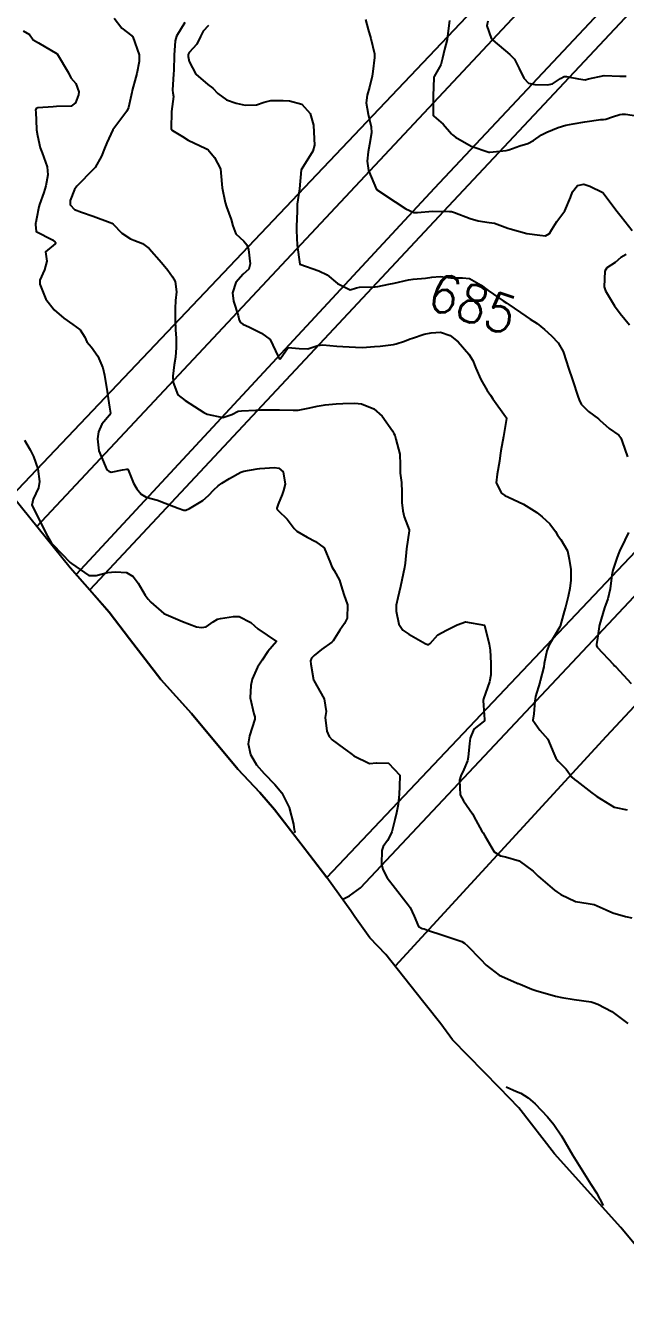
# Model space of a CAD drawing. Header units: metres. Extents: x 292545 to 299085, y 7450245 to 7463078.
# Drawn here: x 295767.8 to 295831.4, y 7461686.7 to 7461821.6 of the extents above; entities that cross this region are included whole.
import ezdxf
from ezdxf.enums import TextEntityAlignment as Align

# ---------------------------------------------------------------- set-up
doc = ezdxf.new("R2010")
doc.units = ezdxf.units.M
for name, color, linetype in [('Area', 45, 'Continuous'), ('Cotas', 45, 'Continuous'), ('Curvas de Nivel 1m', 11, 'Continuous'), ('Curvas de Nivel 5m', 15, 'Continuous'), ('Edificações', 30, 'Continuous'), ('Vias Primárias', 230, 'Continuous')]:
    doc.layers.add(name, color=color, linetype=linetype)
doc.styles.add('Style-STANDARD', font='STANDARD.shx')

msp = doc.modelspace()

# ---------------------------------------------------------------- linework, layer by layer
at = {"layer": 'Area'}
msp.add_polyline3d([(295832.46, 7461692.37, 688.63), (295830.88, 7461694.23, 688.38), (295823.86, 7461702.03, 688.81), (295820.07, 7461706.92, 688.78), (295818.01, 7461709.04, 688.67), (295813.05, 7461714.12, 688.54), (295811.81, 7461715.8, 688.38), (295810.16, 7461717.9, 688.38), (295809.86, 7461718.23, 688.34), (295805.98, 7461723.14, 688.04), (295804.28, 7461724.92, 688.25), (295802.68, 7461727.15, 688.19), (295802.28, 7461727.79, 688.19), (295799.73, 7461731.31, 691.53), (295794.18, 7461738.52, 691.62), (295792.6, 7461740.32, 691.15), (295790.3, 7461742.79, 694.4), (295785.36, 7461748.67, 689.24), (295782.12, 7461752.27, 691.98), (295778.81, 7461756.59, 692.19), (295776.65, 7461759.41, 691.84), (295772.52, 7461764.12, 688.7), (295763.92, 7461774.72, 692.5)], dxfattribs=at)
at = {"layer": 'Curvas de Nivel 1m', "flags": 128}
for points, elevation in [([(295777.18, 7461822.36), (295777.97, 7461821.3), (295779.03, 7461820.48), (295779.11, 7461820.43), (295779.16, 7461820.35), (295779.83, 7461818.47), (295779.84, 7461817.76), (295779.56, 7461816.48), (295779.47, 7461816.11), (295779.09, 7461814.67), (295779.05, 7461814.48), (295778.69, 7461812.87), (295778.51, 7461812.49), (295777.04, 7461810.51), (295776.4, 7461809.15), (295776.16, 7461808.52), (295775.82, 7461807.71), (295775.14, 7461806.53), (295775.08, 7461806.44), (295774.99, 7461806.36), (295773.2, 7461804.56), (295772.97, 7461804.19), (295772.51, 7461803.02), (295772.5, 7461802.56), (295772.95, 7461802.07), (295773.71, 7461801.78), (295774.94, 7461801.38), (295776.75, 7461800.69), (295776.92, 7461800.61), (295777.05, 7461800.51), (295777.97, 7461799.55), (295778.91, 7461798.95), (295779.25, 7461798.83), (295780.19, 7461798.47), (295780.89, 7461797.93), (295782.19, 7461796.45), (295782.86, 7461795.63), (295783.37, 7461794.95), (295783.64, 7461794.43), (295783.78, 7461793.36), (295783.69, 7461792.43), (295783.65, 7461791.6), (295783.64, 7461790.43), (295783.67, 7461789.31), (295783.76, 7461788.43), (295783.74, 7461787.46), (295783.66, 7461786.43), (295783.55, 7461785.63), (295783.38, 7461784.43), (295783.42, 7461783.73), (295783.93, 7461782.43), (295784.7, 7461781.83), (295786.2, 7461780.89), (295786.69, 7461780.56), (295787.03, 7461780.39), (295788.68, 7461780.04), (295789.66, 7461780.36), (295790.32, 7461780.72), (295790.69, 7461780.75), (295792.2, 7461780.82), (295792.69, 7461780.86), (295794.13, 7461780.86), (295794.69, 7461780.85), (295796.16, 7461780.81), (295796.69, 7461780.83), (295797.91, 7461781.05), (295798.7, 7461781.23), (295799.56, 7461781.38), (295800.7, 7461781.49), (295801.4, 7461781.53), (295802.7, 7461781.57), (295803.41, 7461781.48), (295804.69, 7461780.96), (295805.58, 7461780.17), (295806.67, 7461778.61), (295806.84, 7461778.34), (295806.93, 7461778.16), (295807.05, 7461777.76), (295807.47, 7461776.15), (295807.5, 7461775.03), (295807.49, 7461774.15), (295807.63, 7461773.17), (295807.67, 7461772.14), (295807.67, 7461771.05), (295807.78, 7461770.14), (295807.93, 7461769.51), (295808.44, 7461768.13), (295808.46, 7461768.04), (295808.17, 7461766.14), (295808.03, 7461764.6), (295807.97, 7461764.14), (295807.83, 7461763.48), (295807.54, 7461762.14), (295807.24, 7461760.92), (295807.08, 7461760.15), (295807.07, 7461759.52), (295807.34, 7461758.15), (295807.78, 7461757.5), (295808.41, 7461757.08), (295810.16, 7461756.11), (295810.4, 7461755.99), (295810.53, 7461755.98), (295810.69, 7461756.11), (295811.49, 7461757.02), (295812.42, 7461757.51), (295813.53, 7461758.07), (295814.43, 7461758.39), (295816.42, 7461758.04), (295816.94, 7461756.03), (295817.04, 7461755.39), (295817.12, 7461754.03), (295817.11, 7461752.78), (295816.97, 7461752.03), (295816.33, 7461750.22), (295816.3, 7461750.04), (295816.33, 7461749.52), (295816.44, 7461748.04), (295816.42, 7461747.92), (295816.3, 7461747.79), (295815.32, 7461747.03), (295814.92, 7461746.05), (295814.83, 7461745.5), (295814.69, 7461744.06), (295814.64, 7461743.67), (295814.24, 7461742.73), (295813.92, 7461742.06), (295813.77, 7461741.61), (295813.84, 7461740.07), (295814.2, 7461739.42), (295815.16, 7461738.06), (295815.51, 7461737.38), (295816.16, 7461736.22), (295816.29, 7461736.04), (295816.48, 7461735.72), (295817.47, 7461734.03), (295818.14, 7461733.61), (295818.66, 7461733.49), (295820.13, 7461733.08), (295821.59, 7461731.98), (295822.11, 7461731.46), (295823.85, 7461729.95), (295824.09, 7461729.78), (295824.52, 7461729.51), (295826.08, 7461728.75), (295827.42, 7461728.56), (295828.07, 7461728.45), (295829.35, 7461727.89), (295830.06, 7461727.58), (295831.39, 7461727.19), (295832.05, 7461727.05)], 687), ([(295784.65, 7461821.89), (295783.78, 7461820.43), (295783.64, 7461819.95), (295783.55, 7461818.43), (295783.49, 7461816.81), (295783.47, 7461816.43), (295783.36, 7461814.7), (295783.39, 7461814.44), (295783.47, 7461814.05), (295783.26, 7461812.44), (295783.22, 7461810.62), (295783.34, 7461810.44), (295784.41, 7461809.8), (295785.03, 7461809.41), (295786.88, 7461808.54), (295787.02, 7461808.47), (295787.15, 7461808.39), (295787.8, 7461807.59), (295788.44, 7461806.38), (295788.59, 7461804.76), (295788.63, 7461804.37), (295788.95, 7461802.8), (295789.08, 7461802.37), (295789.58, 7461801.01), (295789.74, 7461800.36), (295790.06, 7461799.49), (295790.91, 7461798.73), (295791.24, 7461798.34), (295791.41, 7461797.82), (295791.58, 7461796.33), (295791.44, 7461795.76), (295790.86, 7461795.22), (295790.07, 7461794.35), (295789.73, 7461793.24), (295789.84, 7461792.35), (295790.32, 7461790.84), (295790.43, 7461790.35), (295790.55, 7461790.1), (295790.8, 7461789.94), (295791.53, 7461789.6), (295792.79, 7461788.97), (295793.72, 7461788.31), (295794.56, 7461786.49), (295794.68, 7461786.3), (295794.75, 7461786.27), (295794.81, 7461786.3), (295795.61, 7461787.45), (295796.77, 7461787.34), (295797.71, 7461787.32), (295798.77, 7461787.67), (295799.29, 7461787.73), (295800.77, 7461787.6), (295801.43, 7461787.56), (295802.77, 7461787.48), (295803.49, 7461787.47), (295804.77, 7461787.55), (295805.36, 7461787.58), (295806.78, 7461787.78), (295807.07, 7461787.85), (295807.97, 7461788.14), (295808.56, 7461788.36), (295808.79, 7461788.45), (295810.05, 7461788.86), (295810.79, 7461789.02), (295811.77, 7461789.07), (295812.79, 7461788.73), (295813.64, 7461788.07), (295814.76, 7461786.76), (295815.19, 7461786.06), (295815.53, 7461785.27), (295816.05, 7461784.05), (295816.72, 7461782.9), (295817.08, 7461782.4), (295817.31, 7461782.03), (295818.68, 7461780.15), (295818.77, 7461780.01), (295818.77, 7461779.92), (295818.68, 7461779.3), (295818.46, 7461778.01), (295818.16, 7461776.5), (295818.09, 7461776.02), (295818.04, 7461775.43), (295817.78, 7461774.02), (295817.68, 7461773.1), (295818.23, 7461772.02), (295818.59, 7461771.78), (295818.99, 7461771.6), (295820.58, 7461770.84), (295821.98, 7461769.98), (295822.56, 7461769.53), (295823.36, 7461768.77), (295823.96, 7461767.95), (295824.18, 7461767.59), (295824.53, 7461767.11), (295825.22, 7461765.93), (295825.41, 7461765.03), (295825.59, 7461763.93), (295825.6, 7461762.81), (295825.48, 7461761.93), (295825.31, 7461761.08), (295825.02, 7461759.93), (295824.9, 7461759.48), (295824.47, 7461757.94), (295824.45, 7461757.91), (295824.42, 7461757.85), (295823.3, 7461755.96), (295823.04, 7461755.31), (295822.77, 7461753.97), (295822.71, 7461753.63), (295822.35, 7461752.15), (295822.32, 7461752), (295822.31, 7461751.97), (295821.84, 7461750.47), (295821.79, 7461749.98), (295821.66, 7461748.63), (295821.57, 7461747.98), (295822.29, 7461746.93), (295823.14, 7461745.96), (295823.78, 7461744.43), (295823.99, 7461743.95), (295824.25, 7461743.62), (295825.11, 7461742.8), (295825.71, 7461741.93), (295825.98, 7461741.68), (295826.23, 7461741.51), (295827.83, 7461740.29), (295828.21, 7461739.99), (295828.33, 7461739.9), (295830.2, 7461738.74), (295831.57, 7461738.48)], 686), ([(295803.82, 7461822.19), (295804.12, 7461821.14), (295804.38, 7461820.19), (295804.76, 7461818.56), (295804.78, 7461818.18), (295804.6, 7461816.71), (295804.52, 7461816.19), (295804.24, 7461815.05), (295803.98, 7461814.19), (295803.9, 7461813.37), (295804.1, 7461812.19), (295804.41, 7461810.83), (295804.45, 7461810.19), (295804.25, 7461808.96), (295804.12, 7461808.19), (295804.01, 7461807.18), (295804.15, 7461806.19), (295804.97, 7461804.18), (295806.95, 7461802.88), (295808.08, 7461802.14), (295808.94, 7461801.76), (295809.32, 7461801.75), (295810.94, 7461801.89), (295812.74, 7461801.88), (295812.94, 7461801.85), (295813.27, 7461801.75), (295814.93, 7461801.11), (295815.76, 7461800.87), (295816.93, 7461800.71), (295817.51, 7461800.61), (295818.92, 7461800.1), (295819.15, 7461800.01), (295820.92, 7461799.53), (295822.31, 7461799.36), (295822.91, 7461799.27), (295823.34, 7461799.53), (295823.59, 7461799.95), (295824.09, 7461800.79), (295824.94, 7461801.94), (295825.57, 7461803.33), (295825.76, 7461803.93), (295826.3, 7461804.61), (295826.98, 7461804.76), (295827.62, 7461804.55), (295828.97, 7461803.89), (295830.49, 7461801.87), (295830.94, 7461801.34), (295832.11, 7461799.86)], 684), ([(295812.74, 7461822.08), (295812.55, 7461820.71), (295812.47, 7461820.09), (295812.21, 7461819.03), (295811.98, 7461818.09), (295811.81, 7461817.41), (295811.11, 7461816.16), (295811.08, 7461816.1), (295811.05, 7461816.04), (295810.98, 7461814.1), (295810.98, 7461812.18), (295810.98, 7461812.1), (295811.01, 7461812.04), (295811.06, 7461811.98), (295812.05, 7461811.1), (295812.95, 7461810.08), (295813.04, 7461809.99), (295813.37, 7461809.74), (295815.02, 7461808.77), (295816.89, 7461808.16), (295817.01, 7461808.16), (295818.72, 7461808.31), (295819.02, 7461808.4), (295820.2, 7461808.82), (295821.03, 7461809.08), (295821.63, 7461809.38), (295822.49, 7461809.97), (295823.05, 7461810.28), (295824.24, 7461810.76), (295825.05, 7461811), (295825.83, 7461811.16), (295827.06, 7461811.35), (295828.76, 7461811.6), (295829.06, 7461811.62), (295829.3, 7461811.65), (295830.02, 7461811.88), (295830.79, 7461812.15), (295831.07, 7461812.19), (295831.37, 7461812.17), (295833.06, 7461811.94)], 683), ([(295816.8, 7461822.04), (295816.69, 7461821.55), (295817.16, 7461820.21), (295817.31, 7461820.03), (295819.14, 7461818.51), (295819.63, 7461818.01), (295820.12, 7461817), (295820.59, 7461816), (295821.11, 7461815.46), (295821.76, 7461815.32), (295823.1, 7461815.27), (295823.66, 7461815.4), (295824.5, 7461815.95), (295824.89, 7461816.17), (295825.12, 7461816.16), (295825.3, 7461816.12), (295826.4, 7461815.93), (295827.11, 7461815.82), (295827.2, 7461815.83), (295827.45, 7461815.91), (295829.12, 7461816.26), (295830.78, 7461816.21), (295831.12, 7461816.19), (295831.44, 7461816.19)], 682), ([(295767.53, 7461820.99), (295768.18, 7461820.61), (295768.6, 7461820.05), (295769.15, 7461819.72), (295771.14, 7461818.58), (295772.34, 7461816.56), (295772.58, 7461816.03), (295773.1, 7461815.43), (295773.43, 7461814.55), (295773.4, 7461814.23), (295773.08, 7461813.39), (295772.61, 7461813.02), (295771.07, 7461812.99), (295770.7, 7461812.95), (295769.07, 7461812.83), (295768.9, 7461812.77), (295768.83, 7461812.6), (295768.86, 7461812.4), (295768.93, 7461810.6), (295768.94, 7461810.5), (295769.04, 7461809.93), (295769.31, 7461808.6), (295769.54, 7461808.07), (295770.08, 7461806.59), (295770.15, 7461805.75), (295769.92, 7461804.59), (295769.7, 7461803.86), (295769.26, 7461802.6), (295769.19, 7461802.35), (295768.93, 7461801.09), (295768.85, 7461800.68), (295768.83, 7461800.6), (295768.82, 7461800.5), (295768.91, 7461799.75), (295770.64, 7461798.85), (295770.9, 7461798.63), (295770.95, 7461798.58), (295770.95, 7461798.53), (295770.9, 7461798.43), (295769.88, 7461797.6), (295770.03, 7461796.59), (295769.77, 7461795.68), (295769.29, 7461794.6), (295769.29, 7461794.15), (295769.92, 7461792.59), (295770.82, 7461791.44), (295771.82, 7461790.57), (295772.8, 7461789.89), (295773.56, 7461789.32), (295774.07, 7461788.54), (295774.29, 7461788.05), (295774.77, 7461787.49), (295775.44, 7461786.52), (295775.97, 7461785.29), (295776.16, 7461784.52), (295776.43, 7461782.8), (295776.47, 7461782.51), (295776.69, 7461781.12), (295776.77, 7461780.51), (295776.76, 7461780.43), (295776.68, 7461780.3), (295775.87, 7461779.32), (295775.52, 7461778.52), (295775.4, 7461777.77), (295775.56, 7461776.52), (295776.21, 7461774.92), (295776.41, 7461774.51), (295776.51, 7461774.41), (295776.61, 7461774.35), (295776.86, 7461774.26), (295778.07, 7461774.5), (295778.53, 7461774.58), (295778.61, 7461774.55), (295778.66, 7461774.49), (295779.21, 7461773.09), (295779.58, 7461772.48), (295780.04, 7461771.92), (295780.58, 7461771.61), (295781.75, 7461771.28), (295782.58, 7461770.97), (295783.95, 7461770.43), (295784.57, 7461770.22), (295784.76, 7461770.23), (295785.17, 7461770.41), (295786.58, 7461771.23), (295787.19, 7461771.78), (295787.73, 7461772.38), (295788.19, 7461772.79), (295788.6, 7461773.07), (295789.4, 7461773.56), (295790.61, 7461774.24), (295790.93, 7461774.35), (295792.34, 7461774.6), (295792.62, 7461774.64), (295794.18, 7461774.74), (295794.62, 7461774.67), (295795.08, 7461774.29), (295795.3, 7461772.99), (295795.13, 7461772.29), (295794.99, 7461771.89), (295794.57, 7461770.85), (295794.42, 7461770.44), (295794.46, 7461770.3), (295794.56, 7461770.18), (295795.53, 7461769.26), (295796.24, 7461768.28), (295796.54, 7461767.98), (295797.62, 7461767.35), (295798.53, 7461766.91), (295799.42, 7461766.24), (295800.11, 7461764.62), (295800.26, 7461764.23), (295800.49, 7461763.83), (295801.07, 7461762.82), (295801.23, 7461762.22), (295801.53, 7461761.28), (295801.92, 7461760.21), (295801.88, 7461758.77), (295801.61, 7461758.22), (295801.11, 7461757.52), (295800.4, 7461756.39), (295800.33, 7461756.3), (295800.26, 7461756.23), (295799.16, 7461755.47), (295798.38, 7461754.83), (295798.1, 7461754.53), (295798, 7461754.26), (295798.02, 7461753.9), (295798.31, 7461752.25), (295798.32, 7461752.22), (295798.35, 7461752.17), (295799.45, 7461750.24), (295799.65, 7461748.9), (295799.56, 7461748.24), (295799.72, 7461746.8), (295799.95, 7461746.23), (295800.28, 7461745.89), (295801.48, 7461745), (295802.27, 7461744.43), (295802.4, 7461744.34), (295802.59, 7461744.21), (295804.25, 7461743.37), (295804.97, 7461743.46), (295806.25, 7461743.43), (295807.47, 7461742.15), (295807.44, 7461740.93), (295807.38, 7461740.15), (295807.29, 7461739.05), (295807.1, 7461738.15), (295806.93, 7461737.4), (295806.6, 7461736.16), (295806.48, 7461735.83), (295806.15, 7461735.24), (295805.71, 7461734.6), (295805.56, 7461734.17), (295805.52, 7461732.77), (295805.64, 7461732.16), (295806.1, 7461731.27), (295806.99, 7461730.15), (295808.08, 7461728.72), (295808.34, 7461728.4), (295808.56, 7461728.13), (295808.97, 7461727.22), (295809.44, 7461726.12), (295809.83, 7461725.91), (295810.04, 7461725.85), (295810.41, 7461725.74), (295812.03, 7461725.19), (295813.38, 7461724.73), (295814.03, 7461724.51), (295814.31, 7461724.35), (295814.64, 7461724.06), (295816, 7461722.66), (295816.6, 7461722.03), (295817.98, 7461720.96), (295819.83, 7461720.14), (295819.97, 7461720.09), (295820.04, 7461720.07), (295820.21, 7461720), (295821.45, 7461719.46), (295821.97, 7461719.31), (295822.88, 7461719.05), (295823.96, 7461718.75), (295824.63, 7461718.61), (295825.96, 7461718.38), (295827.73, 7461718.13), (295827.95, 7461718.08), (295828.44, 7461717.9), (295829.94, 7461717.1), (295831.62, 7461715.85)], 688), ([(295831.45, 7461797.3), (295830.88, 7461796.99), (295830.3, 7461796.46), (295829.4, 7461795.88), (295829.2, 7461795.55), (295829.13, 7461793.89), (295829.26, 7461793.47), (295830.23, 7461791.88), (295830.81, 7461791.07), (295831.8, 7461789.86)], 684), ([(295767.65, 7461777.62), (295768.27, 7461776.61), (295768.63, 7461775.92), (295769.08, 7461774.6), (295769.25, 7461773.25), (295769.14, 7461772.6), (295768.58, 7461771.39), (295768.43, 7461770.75), (295770.1, 7461767.45), (295770.52, 7461766.73), (295770.66, 7461766.58), (295772.49, 7461764.69), (295772.64, 7461764.56), (295774.48, 7461763.29), (295775.25, 7461763.3), (295776.48, 7461763.62), (295777.3, 7461763.69), (295778.48, 7461763.62), (295779.2, 7461763.2), (295779.71, 7461762.48), (295780.46, 7461761.2), (295780.77, 7461760.78), (295781.06, 7461760.46), (295782.44, 7461759.28), (295784.42, 7461758.42), (295785.89, 7461757.87), (295786.42, 7461757.79), (295786.94, 7461757.86), (295787.66, 7461758.38), (295788.13, 7461758.67), (295788.43, 7461758.73), (295789.82, 7461758.97), (295790.43, 7461758.95), (295791.65, 7461758.33), (295792.05, 7461757.95), (295792.42, 7461757.64), (295794.4, 7461756.3), (295793.46, 7461755.24), (295792.85, 7461754.32), (295792.66, 7461754.03), (295792.37, 7461753.58), (295791.8, 7461752.33), (295791.66, 7461751.64), (295791.6, 7461750.33), (295791.98, 7461748.65), (295792.09, 7461748.32), (295792.07, 7461748.09), (295791.51, 7461746.33), (295791.39, 7461745.45), (295791.62, 7461744.33), (295792.25, 7461743.23), (295793.06, 7461742.32), (295794.22, 7461741.16), (295794.95, 7461740.29), (295795.74, 7461738.73), (295796.17, 7461736.94), (295796.26, 7461736.37), (295796.28, 7461736.28), (295796.34, 7461736.1), (295796.27, 7461736.14)], 689), ([(295818.73, 7461709.12), (295819.84, 7461708.64), (295820.29, 7461708.44), (295821.06, 7461707.98), (295821.82, 7461707.34), (295823.13, 7461705.96), (295823.79, 7461705.15), (295824.61, 7461703.94), (295825.76, 7461701.93), (295827.72, 7461698.8), (295828.32, 7461697.89), (295829.02, 7461696.55)], 689)]:
    msp.add_lwpolyline(points, dxfattribs=dict(at, elevation=elevation))
at = {"layer": 'Curvas de Nivel 5m', "elevation": 685, "flags": 128}
for points in [[(295787.17, 7461821.58), (295786.61, 7461820.95), (295786.31, 7461820.4), (295785.95, 7461819.6), (295785.14, 7461818.69), (295785.03, 7461818.51), (295785.02, 7461818.41), (295785.02, 7461818.3), (295785.13, 7461817.74), (295785.84, 7461816.4), (295787.1, 7461815.32), (295787.64, 7461814.93), (295788.18, 7461814.38), (295789.08, 7461813.71), (295790.09, 7461813.34), (295791.07, 7461813.14), (295792.25, 7461813.15), (295793.08, 7461813.44), (295793.77, 7461813.62), (295795.08, 7461813.62), (295795.77, 7461813.59), (295797.08, 7461813.23), (295797.96, 7461812.26), (295798.29, 7461811.02), (295798.34, 7461810.26), (295798.4, 7461808.88), (295798.24, 7461808.26), (295797.76, 7461807.52), (295796.99, 7461806.27), (295796.81, 7461804.27), (295796.59, 7461802.63), (295796.56, 7461802.28), (295796.56, 7461801.9), (295796.51, 7461800.28), (295796.49, 7461799.85), (295796.57, 7461798.28), (295796.87, 7461796.27), (295798.87, 7461795.57), (295799.77, 7461795.14), (295800.85, 7461794.23), (295802.19, 7461793.55), (295802.85, 7461793.76), (295803.2, 7461793.85), (295804.85, 7461793.88), (295805.12, 7461793.9), (295806.31, 7461794.16), (295806.85, 7461794.28), (295808.38, 7461794.61), (295808.86, 7461794.68), (295810.18, 7461794.8), (295810.86, 7461794.9), (295811.73, 7461794.96), (295812.86, 7461794.83), (295814.1, 7461794.83), (295814.86, 7461794.75), (295816.09, 7461794.05), (295816.84, 7461793.51), (295818.43, 7461792.41), (295818.82, 7461792.15), (295819.02, 7461792.01), (295820.81, 7461790.78), (295821.29, 7461790.47), (295822.02, 7461789.98), (295822.8, 7461789.36), (295823.53, 7461788.7), (295824.24, 7461787.95), (295824.77, 7461787.03), (295825.14, 7461785.94), (295825.32, 7461785.36), (295825.79, 7461783.93), (295826.33, 7461782.3), (295826.46, 7461781.92), (295826.7, 7461781.44), (295827.48, 7461780.69), (295828.51, 7461779.9), (295828.68, 7461779.74), (295829.64, 7461778.86), (295830.67, 7461778.15), (295830.9, 7461777.87), (295831.03, 7461777.49), (295831.59, 7461775.86)], [(295831.72, 7461767.86), (295831.33, 7461767.06), (295830.76, 7461765.87), (295830.68, 7461765.7), (295830.51, 7461765.23), (295830.04, 7461763.88), (295829.93, 7461763.32), (295829.76, 7461761.88), (295829.5, 7461760.84), (295829.15, 7461759.89), (295828.62, 7461758.09), (295828.58, 7461757.9), (295828.41, 7461756.66), (295828.32, 7461755.98), (295828.32, 7461755.9), (295828.4, 7461755.7), (295830.1, 7461753.87), (295830.23, 7461753.74), (295830.37, 7461753.61), (295831.99, 7461751.85)]]:
    msp.add_lwpolyline(points, dxfattribs=at)
at = {"layer": 'Edificações', "elevation": 688.48}
for points in [[(295766.33, 7461771.74), (295766.33, 7461771.74), (295879.29, 7461890.69, 0.176872), (295877.8, 7461902.42), (295860.74, 7461920.81, 0.321002), (295849.17, 7461917.35), (295777.28, 7461840.25), (295741.28, 7461802.32), (295746.01, 7461796.44), (295750.97, 7461790.25), (295755.93, 7461784.06), (295757.28, 7461782.4), (295758.63, 7461780.73), (295761.81, 7461777.12), (295763.92, 7461774.72)], [(295799.73, 7461731.31), (295799.73, 7461731.31), (295911.19, 7461848.96, 0.490003), (295911.08, 7461859.16), (295894.03, 7461879.1, 0.305744), (295884.74, 7461879.32), (295813.12, 7461802.96), (295774.58, 7461761.77), (295776.65, 7461759.41), (295778.81, 7461756.59), (295782.12, 7461752.27), (295785.36, 7461748.67), (295790.3, 7461742.79), (295792.6, 7461740.32), (295794.18, 7461738.52), (295796.96, 7461734.91)]]:
    msp.add_lwpolyline(points, format="xyb", close=True, dxfattribs=at)
at = {"layer": 'Vias Primárias', "elevation": 688.48}
for points in [[(295768.98, 7461768.48), (295880.68, 7461887.76, 0.339814), (295880, 7461901.72), (295865.99, 7461920.02, 0.295283), (295851.41, 7461922.22), (295775.64, 7461842.47), (295739.72, 7461804.26)], [(295801.4, 7461729.02), (295802.11, 7461729.38), (295803.28, 7461730.21), (295912.83, 7461846.74, 0.517314), (295912.2, 7461860.5), (295895.95, 7461880.36, 0.422109), (295882.25, 7461880), (295811.11, 7461804.3), (295773.14, 7461763.4)]]:
    msp.add_lwpolyline(points, format="xyb", dxfattribs=at)
at = {"layer": 'Vias Primárias'}
msp.add_lwpolyline([(296255.7, 7461620.91), (296209.14, 7461640.89), (296176, 7461655.24), (296144.14, 7461668.93), (296118.96, 7461679.71, -0.069057), (296105.53, 7461686.74), (296083.02, 7461702.82), (296067.23, 7461715.36), (296044.9, 7461732.44, -0.014335), (296008.01, 7461759.95, 0.012867), (295986.79, 7461779.38, -0.01892), (295962.62, 7461805.68), (295933.83, 7461835.46, 0.513765), (295914.03, 7461836.94), (295885.09, 7461805.29), (295855.09, 7461773.81), (295829.32, 7461746.25), (295806.96, 7461721.9)], format="xyb", dxfattribs=at)

# ---------------------------------------------------------------- texts
at = {"layer": 'Cotas', "style": 'Style-STANDARD'}
msp.add_text('685', height=4, rotation=341.3402, dxfattribs=at).set_placement((295815.21, 7461792.1, 685), align=Align.MIDDLE_CENTER)

doc.saveas('drawing.dxf')
